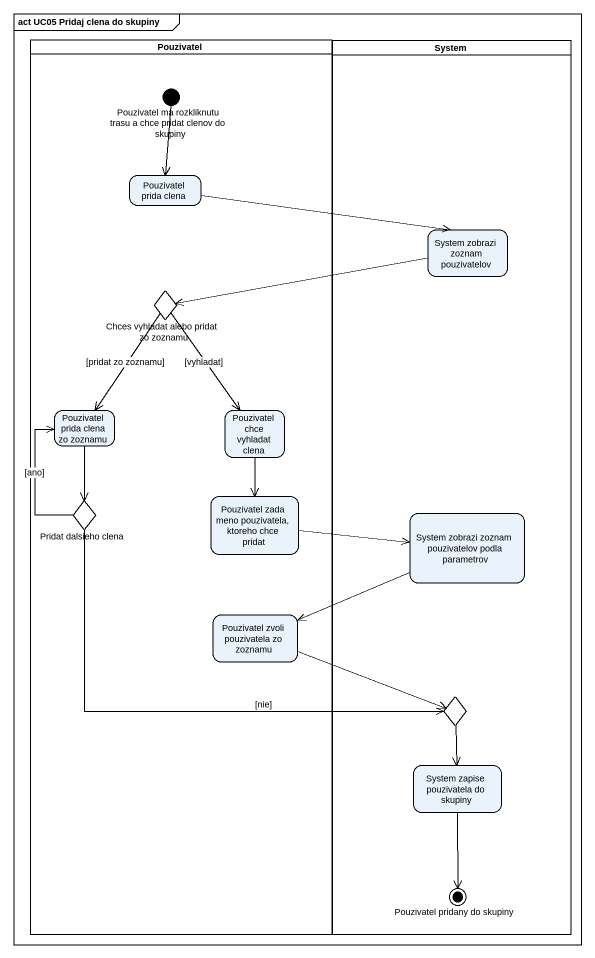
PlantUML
@startuml
mainframe act UC05 Pridaj clena do skupiny
hide empty description
state Pouzivatel <<partition>> {
  state "Pouzivatel ma rozkliknutu trasu a chce pridat clenov do skupiny" as Pouzivatel_ma_rozkliknutu <<start>>
  state "Pouzivatel prida clena" as Pouzivatel_prida_clena
  state "Chces vyhladat alebo pridat zo zoznamu" as Chces_vyhladat_alebo_pridat <<choice>>
  state "Pouzivatel prida clena zo zoznamu" as Pouzivatel_prida_clena_zo
  state "Pouzivatel chce vyhladat clena" as Pouzivatel_chce_vyhladat
  state "Pridat dalsieho clena" as Pridat_dalsieho_clena <<choice>>
  state "Pouzivatel zada meno pouzivatela, ktoreho chce pridat" as Pouzivatel_zada_meno
  state "Pouzivatel zvoli pouzivatela zo zoznamu" as Pouzivatel_zvoli
}
state System <<partition>> {
  state "System zobrazi zoznam pouzivatelov" as System_zobrazi_zoznam
  state "System zobrazi zoznam pouzivatelov podla parametrov" as System_zobrazi_zoznam_2
  state choice1 <<choice>>
  state "System zapise pouzivatela do skupiny" as System_zapise_pouzivatela
  state "Pouzivatel pridany do skupiny" as Pouzivatel_pridany_do <<end>>
}
Pouzivatel_ma_rozkliknutu --> Pouzivatel_prida_clena
Pouzivatel_prida_clena -right-> System_zobrazi_zoznam
System_zobrazi_zoznam -left-> Chces_vyhladat_alebo_pridat
Chces_vyhladat_alebo_pridat --> Pouzivatel_prida_clena_zo : [pridat zo zoznamu]
Chces_vyhladat_alebo_pridat --> Pouzivatel_chce_vyhladat : [vyhladat]
Pouzivatel_prida_clena_zo --> Pridat_dalsieho_clena
Pouzivatel_chce_vyhladat --> Pouzivatel_zada_meno
Pridat_dalsieho_clena -up-> Pouzivatel_prida_clena_zo : [ano]
Pridat_dalsieho_clena -right-> choice1 : [nie]
Pouzivatel_zada_meno -right-> System_zobrazi_zoznam_2
System_zobrazi_zoznam_2 -left-> Pouzivatel_zvoli
Pouzivatel_zvoli -right-> choice1
choice1 --> System_zapise_pouzivatela
System_zapise_pouzivatela --> Pouzivatel_pridany_do
@enduml
